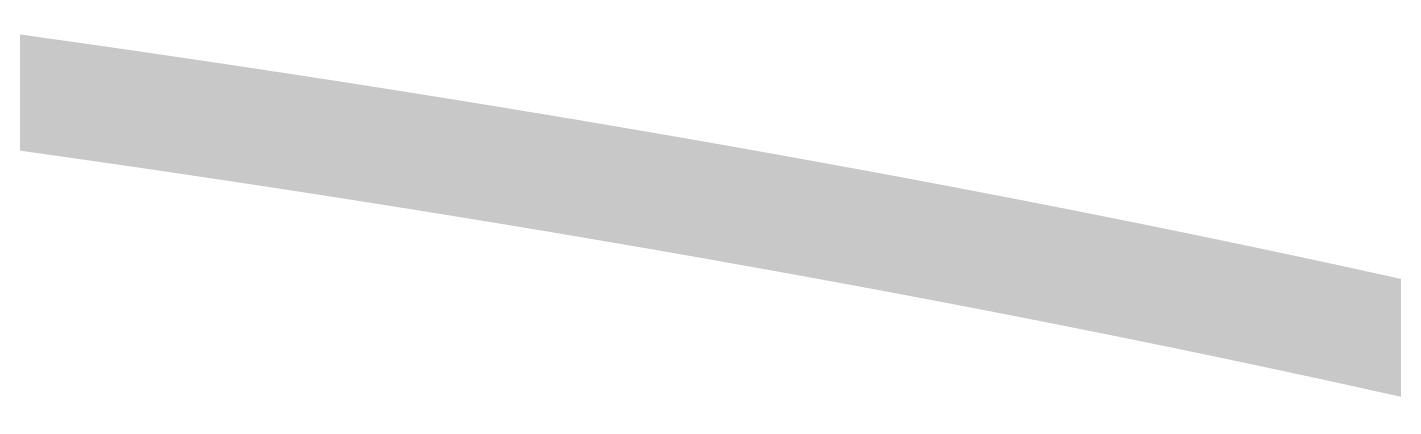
# Model space of a CAD drawing. Extents: x -0.2 to 60.2, y -0.2 to 22.2.
# Drawn here: x 46.704 to 51.454, y 20.141 to 21.459 of the extents above; entities that cross this region are included whole.
import ezdxf

# ---------------------------------------------------------------- set-up
doc = ezdxf.new("R2010")
doc.units = 0
doc.layers.add('20', color=7, linetype='CONTINUOUS')

msp = doc.modelspace()

# ---------------------------------------------------------------- linework, layer by layer
at = {"layer": '20', "const_width": 0.4}
for points in [[(46.486, 21.2593), (46.648, 21.2369)], [(46.648, 21.2369), (46.6885, 21.2312)], [(46.6885, 21.2312), (46.7291, 21.2255)], [(46.7291, 21.2255), (46.8506, 21.2084)], [(46.8506, 21.2084), (47.0126, 21.1852)], [(47.0126, 21.1852), (47.053, 21.1793)], [(47.053, 21.1793), (47.0935, 21.1735)], [(47.0935, 21.1735), (47.134, 21.1676)], [(47.134, 21.1676), (47.1745, 21.1616)], [(47.1745, 21.1616), (47.215, 21.1557)], [(47.215, 21.1557), (47.296, 21.1437)], [(47.296, 21.1437), (47.3364, 21.1377)], [(47.3364, 21.1377), (47.3769, 21.1317)], [(47.3769, 21.1317), (47.4174, 21.1256)], [(47.4174, 21.1256), (47.4578, 21.1195)], [(47.4578, 21.1195), (47.5388, 21.1073)], [(47.5388, 21.1073), (47.5792, 21.1011)], [(47.5792, 21.1011), (47.6197, 21.095)], [(47.6197, 21.095), (47.6602, 21.0887)], [(47.6602, 21.0887), (47.7006, 21.0825)], [(47.7006, 21.0825), (47.7411, 21.0763)], [(47.7411, 21.0763), (47.7815, 21.07)], [(47.7815, 21.07), (47.822, 21.0637)], [(47.822, 21.0637), (47.8624, 21.0574)], [(47.8624, 21.0574), (47.9029, 21.051)], [(47.9029, 21.051), (47.9433, 21.0446)], [(47.9433, 21.0446), (47.9838, 21.0382)], [(47.9838, 21.0382), (48.0242, 21.0318)], [(48.0242, 21.0318), (48.0647, 21.0254)], [(48.0647, 21.0254), (48.1455, 21.0124)], [(48.1455, 21.0124), (48.186, 21.0059)], [(48.186, 21.0059), (48.2264, 20.9993)], [(48.2264, 20.9993), (48.2668, 20.9928)], [(48.2668, 20.9928), (48.3072, 20.9862)], [(48.3072, 20.9862), (48.3477, 20.9795)], [(48.3477, 20.9795), (48.3881, 20.9729)], [(48.3881, 20.9729), (48.4285, 20.9662)], [(48.4285, 20.9662), (48.4689, 20.9595)], [(48.4689, 20.9595), (48.5093, 20.9528)], [(48.5093, 20.9528), (48.5498, 20.9461)], [(48.5498, 20.9461), (48.5902, 20.9393)], [(48.5902, 20.9393), (48.6306, 20.9325)], [(48.6306, 20.9325), (48.671, 20.9257)], [(48.671, 20.9257), (48.7114, 20.9188)], [(48.7114, 20.9188), (48.7518, 20.9119)], [(48.7518, 20.9119), (48.7922, 20.905)], [(48.7922, 20.905), (48.8326, 20.8981)], [(48.8326, 20.8981), (48.873, 20.8911)], [(48.873, 20.8911), (48.9134, 20.8842)], [(48.9134, 20.8842), (48.9537, 20.8772)], [(48.9537, 20.8772), (48.9941, 20.8701)], [(48.9941, 20.8701), (49.0345, 20.8631)], [(49.0345, 20.8631), (49.0749, 20.856)], [(49.0749, 20.856), (49.1153, 20.8489)], [(49.1153, 20.8489), (49.1557, 20.8417)], [(49.1557, 20.8417), (49.196, 20.8345)], [(49.196, 20.8345), (49.2364, 20.8273)], [(49.2364, 20.8273), (49.2768, 20.8201)], [(49.2768, 20.8201), (49.3171, 20.8129)], [(49.3171, 20.8129), (49.3575, 20.8056)], [(49.3575, 20.8056), (49.3979, 20.7983)], [(49.3979, 20.7983), (49.4382, 20.791)], [(49.4382, 20.791), (49.4786, 20.7836)], [(49.4786, 20.7836), (49.5189, 20.7762)], [(49.5189, 20.7762), (49.5593, 20.7688)], [(49.5593, 20.7688), (49.5996, 20.7614)], [(49.5996, 20.7614), (49.64, 20.7539)], [(49.64, 20.7539), (49.6803, 20.7464)], [(49.6803, 20.7464), (49.7207, 20.7389)], [(49.7207, 20.7389), (49.761, 20.7313)], [(49.761, 20.7313), (49.8014, 20.7237)], [(49.8014, 20.7237), (49.8417, 20.7161)], [(49.8417, 20.7161), (49.8821, 20.7085)], [(49.8821, 20.7085), (49.9224, 20.7008)], [(49.9224, 20.7008), (49.9628, 20.6931)], [(49.9628, 20.6931), (50.0031, 20.6853)], [(50.0031, 20.6853), (50.0434, 20.6776)], [(50.0434, 20.6776), (50.0838, 20.6698)], [(50.0838, 20.6698), (50.1241, 20.662)], [(50.1241, 20.662), (50.1645, 20.6541)], [(50.1645, 20.6541), (50.2048, 20.6462)], [(50.2048, 20.6462), (50.2451, 20.6383)], [(50.2451, 20.6383), (50.2855, 20.6304)], [(50.2855, 20.6304), (50.3258, 20.6224)], [(50.3258, 20.6224), (50.3661, 20.6144)], [(50.3661, 20.6144), (50.4064, 20.6063)], [(50.4064, 20.6063), (50.4468, 20.5983)], [(50.4468, 20.5983), (50.4871, 20.5902)], [(50.4871, 20.5902), (50.5274, 20.582)], [(50.5274, 20.582), (50.5677, 20.5739)], [(50.5677, 20.5739), (50.608, 20.5657)], [(50.608, 20.5657), (50.6483, 20.5574)], [(50.6483, 20.5574), (50.6886, 20.5492)], [(50.6886, 20.5492), (50.7289, 20.5409)], [(50.7289, 20.5409), (50.7692, 20.5326)], [(50.7692, 20.5326), (50.8095, 20.5242)], [(50.8095, 20.5242), (50.8498, 20.5158)], [(50.8498, 20.5158), (50.8901, 20.5074)], [(50.8901, 20.5074), (50.9304, 20.4989)], [(50.9304, 20.4989), (50.9706, 20.4904)], [(50.9706, 20.4904), (51.0109, 20.4819)], [(51.0109, 20.4819), (51.0512, 20.4733)], [(51.0512, 20.4733), (51.0914, 20.4648)], [(51.0914, 20.4648), (51.1317, 20.4561)], [(51.1317, 20.4561), (51.1719, 20.4475)], [(51.1719, 20.4475), (51.2122, 20.4388)], [(51.2122, 20.4388), (51.2524, 20.4301)], [(51.2524, 20.4301), (51.2926, 20.4213)], [(51.2926, 20.4213), (51.3328, 20.4125)], [(51.3328, 20.4125), (51.3731, 20.4037)], [(51.3731, 20.4037), (51.4133, 20.3948)], [(51.4133, 20.3948), (51.4535, 20.3859)], [(51.4535, 20.3859), (51.4937, 20.377)], [(51.4937, 20.377), (51.5339, 20.3681)], [(51.5339, 20.3681), (51.5741, 20.359)], [(51.5741, 20.359), (51.6142, 20.35)], [(51.6142, 20.35), (51.6544, 20.3409)]]:
    msp.add_lwpolyline(points, dxfattribs=at)
at = {"layer": '20', "const_width": 0.2}
for points in [[(46.6619, 21.3359, 1), (46.6341, 21.1379)], [(46.7024, 21.3302, 1), (46.6746, 21.1322)], [(46.743, 21.3245, 1), (46.7152, 21.1265)], [(46.6343, 21.1378, 1), (46.6617, 21.336)], [(46.6746, 21.1322, 1), (46.7024, 21.3302)], [(46.7152, 21.1265, 1), (46.743, 21.3245)], [(46.8648, 21.3074, 1), (46.8364, 21.1094)], [(46.8367, 21.1094, 1), (46.8645, 21.3074)], [(47.0271, 21.2842, 1), (46.9981, 21.0862)], [(47.0672, 21.2783, 1), (47.0388, 21.0803)], [(46.9984, 21.0862, 1), (47.0268, 21.2842)], [(47.0385, 21.0803, 1), (47.0675, 21.2783)], [(47.1079, 21.2725, 1), (47.0791, 21.0745)], [(47.1487, 21.2665, 1), (47.1193, 21.0687)], [(47.1889, 21.2606, 1), (47.1601, 21.0626)], [(47.0793, 21.0745, 1), (47.1077, 21.2725)], [(47.2297, 21.2546, 1), (47.2003, 21.0568)], [(47.1196, 21.0686, 1), (47.1484, 21.2666)], [(47.1598, 21.0627, 1), (47.1892, 21.2605)], [(47.3107, 21.2426, 1), (47.2813, 21.0448)], [(47.2006, 21.0567, 1), (47.2294, 21.2547)], [(47.3511, 21.2366, 1), (47.3217, 21.0388)], [(47.3918, 21.2306, 1), (47.362, 21.0328)], [(47.2813, 21.0448, 1), (47.3107, 21.2426)], [(47.3217, 21.0388, 1), (47.3511, 21.2366)], [(47.3622, 21.0328, 1), (47.3916, 21.2306)], [(47.4323, 21.2245, 1), (47.4025, 21.0267)], [(47.4727, 21.2184, 1), (47.4429, 21.0206)], [(47.4025, 21.0267, 1), (47.4323, 21.2245)], [(47.554, 21.2061, 1), (47.5236, 21.0085)], [(47.4429, 21.0206, 1), (47.4727, 21.2184)], [(47.5941, 21.2, 1), (47.5643, 21.0022)], [(47.6351, 21.1938, 1), (47.6043, 20.9962)], [(47.5239, 21.0084, 1), (47.5537, 21.2062)], [(47.6754, 21.1875, 1), (47.645, 20.9899)], [(47.564, 21.0023, 1), (47.5944, 21.1999)], [(47.7157, 21.1813, 1), (47.6855, 20.9837)], [(47.6048, 20.9961, 1), (47.6346, 21.1939)], [(47.6448, 20.9899, 1), (47.6756, 21.1875)], [(47.7565, 21.1751, 1), (47.7257, 20.9775)], [(47.7969, 21.1688, 1), (47.7661, 20.9712)], [(47.6854, 20.9837, 1), (47.7158, 21.1813)], [(47.8374, 21.1625, 1), (47.8066, 20.9649)], [(47.726, 20.9775, 1), (47.7562, 21.1751)], [(47.878, 21.1562, 1), (47.8468, 20.9586)], [(47.7661, 20.9712, 1), (47.7969, 21.1688)], [(47.9185, 21.1498, 1), (47.8873, 20.9522)], [(47.8066, 20.9649, 1), (47.8374, 21.1625)], [(47.9589, 21.1434, 1), (47.9277, 20.9458)], [(47.847, 20.9586, 1), (47.8778, 21.1562)], [(47.9994, 21.137, 1), (47.9682, 20.9394)], [(47.8873, 20.9522, 1), (47.9185, 21.1498)], [(47.9277, 20.9458, 1), (47.9589, 21.1434)], [(47.9682, 20.9394, 1), (47.9994, 21.137)], [(48.0398, 21.1306, 1), (48.0086, 20.933)], [(48.0806, 21.1241, 1), (48.0488, 20.9267)], [(48.0086, 20.933, 1), (48.0398, 21.1306)], [(48.1613, 21.1111, 1), (48.1297, 20.9137)], [(48.0491, 20.9266, 1), (48.0803, 21.1242)], [(48.202, 21.1046, 1), (48.17, 20.9072)], [(48.2425, 21.098, 1), (48.2103, 20.9006)], [(48.1296, 20.9137, 1), (48.1614, 21.1111)], [(48.2829, 21.0915, 1), (48.2507, 20.8941)], [(48.1702, 20.9072, 1), (48.2018, 21.1046)], [(48.2104, 20.9006, 1), (48.2424, 21.098)], [(48.2507, 20.8941, 1), (48.2829, 21.0915)], [(48.3234, 21.0849, 1), (48.291, 20.8875)], [(48.3639, 21.0782, 1), (48.3315, 20.8809)], [(48.4044, 21.0716, 1), (48.3718, 20.8742)], [(48.2911, 20.8875, 1), (48.3233, 21.0849)], [(48.4448, 21.0649, 1), (48.4122, 20.8676)], [(48.3315, 20.8809, 1), (48.3639, 21.0782)], [(48.4853, 21.0582, 1), (48.4525, 20.8609)], [(48.3719, 20.8742, 1), (48.4043, 21.0716)], [(48.5257, 21.0514, 1), (48.4929, 20.8542)], [(48.4122, 20.8676, 1), (48.4448, 21.0649)], [(48.5663, 21.0447, 1), (48.5333, 20.8474)], [(48.4526, 20.8609, 1), (48.4852, 21.0582)], [(48.4929, 20.8542, 1), (48.5257, 21.0514)], [(48.5334, 20.8474, 1), (48.5662, 21.0447)], [(48.6068, 21.0379, 1), (48.5736, 20.8407)], [(48.6473, 21.0311, 1), (48.6139, 20.8339)], [(48.6877, 21.0243, 1), (48.6543, 20.8271)], [(48.5737, 20.8407, 1), (48.6067, 21.0379)], [(48.7282, 21.0174, 1), (48.6946, 20.8202)], [(48.614, 20.8339, 1), (48.6472, 21.0311)], [(48.7686, 21.0105, 1), (48.735, 20.8134)], [(48.6543, 20.8271, 1), (48.6877, 21.0243)], [(48.8091, 21.0036, 1), (48.7753, 20.8065)], [(48.6947, 20.8202, 1), (48.7281, 21.0174)], [(48.8496, 20.9966, 1), (48.8156, 20.7996)], [(48.735, 20.8133, 1), (48.7686, 21.0105)], [(48.7754, 20.8065, 1), (48.809, 21.0036)], [(48.8157, 20.7995, 1), (48.8495, 20.9967)], [(48.89, 20.9897, 1), (48.856, 20.7926)], [(48.9305, 20.9827, 1), (48.8963, 20.7856)], [(48.9708, 20.9757, 1), (48.9366, 20.7786)], [(48.856, 20.7926, 1), (48.89, 20.9897)], [(49.0113, 20.9686, 1), (48.9769, 20.7716)], [(48.8964, 20.7856, 1), (48.9304, 20.9827)], [(49.0518, 20.9615, 1), (49.0172, 20.7646)], [(48.9366, 20.7786, 1), (48.9708, 20.9757)], [(49.0922, 20.9544, 1), (49.0576, 20.7575)], [(48.977, 20.7716, 1), (49.0112, 20.9686)], [(49.1327, 20.9473, 1), (49.0979, 20.7504)], [(49.0173, 20.7645, 1), (49.0517, 20.9616)], [(49.0576, 20.7575, 1), (49.0922, 20.9545)], [(49.098, 20.7504, 1), (49.1326, 20.9473)], [(49.1732, 20.9402, 1), (49.1382, 20.7433)], [(49.2135, 20.933, 1), (49.1785, 20.7361)], [(49.254, 20.9258, 1), (49.2188, 20.7289)], [(49.1383, 20.7432, 1), (49.1731, 20.9402)], [(49.2945, 20.9185, 1), (49.2591, 20.7217)], [(49.1785, 20.7361, 1), (49.2135, 20.933)], [(49.3348, 20.9113, 1), (49.2994, 20.7145)], [(49.2189, 20.7289, 1), (49.2539, 20.9258)], [(49.3753, 20.904, 1), (49.3397, 20.7072)], [(49.2592, 20.7217, 1), (49.2944, 20.9186)], [(49.4158, 20.8967, 1), (49.38, 20.6999)], [(49.2994, 20.7144, 1), (49.3348, 20.9113)], [(49.3398, 20.7072, 1), (49.3752, 20.904)], [(49.4561, 20.8893, 1), (49.4203, 20.6926)], [(49.4966, 20.882, 1), (49.4606, 20.6852)], [(49.3801, 20.6999, 1), (49.4157, 20.8967)], [(49.537, 20.8746, 1), (49.5008, 20.6779)], [(49.4203, 20.6926, 1), (49.4561, 20.8893)], [(49.5775, 20.8671, 1), (49.5411, 20.6705)], [(49.4607, 20.6852, 1), (49.4965, 20.882)], [(49.6178, 20.8597, 1), (49.5814, 20.663)], [(49.5009, 20.6778, 1), (49.5369, 20.8746)], [(49.6583, 20.8522, 1), (49.6217, 20.6556)], [(49.5412, 20.6704, 1), (49.5774, 20.8671)], [(49.5814, 20.663, 1), (49.6178, 20.8597)], [(49.6218, 20.6555, 1), (49.6582, 20.8522)], [(49.6986, 20.8447, 1), (49.662, 20.6481)], [(49.7391, 20.8371, 1), (49.7023, 20.6406)], [(49.7795, 20.8296, 1), (49.7425, 20.633)], [(49.662, 20.6481, 1), (49.6986, 20.8447)], [(49.82, 20.822, 1), (49.7828, 20.6254)], [(49.7024, 20.6405, 1), (49.739, 20.8372)], [(49.8603, 20.8144, 1), (49.8231, 20.6178)], [(49.7426, 20.633, 1), (49.7794, 20.8296)], [(49.9008, 20.8067, 1), (49.8634, 20.6102)], [(49.7829, 20.6254, 1), (49.8199, 20.822)], [(49.8231, 20.6178, 1), (49.8603, 20.8144)], [(49.8635, 20.6102, 1), (49.9007, 20.8067)], [(49.9411, 20.799, 1), (49.9037, 20.6025)], [(49.9817, 20.7913, 1), (49.9439, 20.5949)], [(50.022, 20.7835, 1), (49.9842, 20.5871)], [(49.9037, 20.6025, 1), (49.9411, 20.799)], [(50.0624, 20.7758, 1), (50.0244, 20.5794)], [(49.9441, 20.5948, 1), (49.9815, 20.7913)], [(50.1029, 20.7679, 1), (50.0647, 20.5716)], [(49.9842, 20.5871, 1), (50.022, 20.7835)], [(50.1432, 20.7601, 1), (50.105, 20.5638)], [(50.0245, 20.5794, 1), (50.0623, 20.7758)], [(50.0648, 20.5716, 1), (50.1028, 20.768)], [(50.105, 20.5638, 1), (50.1432, 20.7601)], [(50.1837, 20.7522, 1), (50.1453, 20.556)], [(50.2241, 20.7443, 1), (50.1855, 20.5481)], [(50.2644, 20.7364, 1), (50.2258, 20.5402)], [(50.1454, 20.5559, 1), (50.1836, 20.7523)], [(50.3049, 20.7285, 1), (50.2661, 20.5323)], [(50.1856, 20.5481, 1), (50.224, 20.7444)], [(50.2258, 20.5402, 1), (50.2644, 20.7364)], [(50.3453, 20.7205, 1), (50.3063, 20.5243)], [(50.3857, 20.7124, 1), (50.3465, 20.5163)], [(50.2662, 20.5322, 1), (50.3048, 20.7285)], [(50.3064, 20.5243, 1), (50.3452, 20.7205)], [(50.3466, 20.5163, 1), (50.3856, 20.7124)], [(50.426, 20.7044, 1), (50.3868, 20.5083)], [(50.4665, 20.6963, 1), (50.4271, 20.5002)], [(50.3868, 20.5083, 1), (50.426, 20.7044)], [(50.5069, 20.6882, 1), (50.4673, 20.4921)], [(50.4272, 20.5002, 1), (50.4664, 20.6963)], [(50.5472, 20.68, 1), (50.5076, 20.484)], [(50.4674, 20.4921, 1), (50.5068, 20.6882)], [(50.5876, 20.6719, 1), (50.5478, 20.4759)], [(50.5076, 20.484, 1), (50.5472, 20.68)], [(50.628, 20.6636, 1), (50.588, 20.4677)], [(50.5479, 20.4758, 1), (50.5875, 20.6719)], [(50.5881, 20.4677, 1), (50.6279, 20.6637)], [(50.6684, 20.6554, 1), (50.6282, 20.4595)], [(50.7087, 20.6471, 1), (50.6685, 20.4512)], [(50.6283, 20.4595, 1), (50.6683, 20.6554)], [(50.7491, 20.6388, 1), (50.7087, 20.443)], [(50.6685, 20.4512, 1), (50.7087, 20.6471)], [(50.7895, 20.6305, 1), (50.7489, 20.4346)], [(50.7088, 20.4429, 1), (50.749, 20.6388)], [(50.8299, 20.6221, 1), (50.7891, 20.4263)], [(50.749, 20.4346, 1), (50.7894, 20.6305)], [(50.8702, 20.6137, 1), (50.8294, 20.4179)], [(50.7892, 20.4263, 1), (50.8298, 20.6221)], [(50.8294, 20.4179, 1), (50.8702, 20.6137)], [(50.9107, 20.6052, 1), (50.8695, 20.4095)], [(50.9511, 20.5968, 1), (50.9097, 20.4011)], [(50.8697, 20.4095, 1), (50.9105, 20.6053)], [(50.9913, 20.5883, 1), (50.9499, 20.3926)], [(50.9098, 20.4011, 1), (50.951, 20.5968)], [(51.0317, 20.5797, 1), (50.9901, 20.3841)], [(50.9499, 20.3926, 1), (50.9913, 20.5883)], [(51.0721, 20.5711, 1), (51.0303, 20.3756)], [(50.9902, 20.3841, 1), (51.0316, 20.5797)], [(51.1123, 20.5625, 1), (51.0705, 20.367)], [(51.0304, 20.3755, 1), (51.072, 20.5712)], [(51.1527, 20.5539, 1), (51.1107, 20.3584)], [(51.0705, 20.367, 1), (51.1123, 20.5626)], [(51.193, 20.5452, 1), (51.1508, 20.3497)], [(51.1108, 20.3584, 1), (51.1526, 20.5539)], [(51.2334, 20.5365, 1), (51.191, 20.3411)], [(51.1509, 20.3497, 1), (51.1929, 20.5453)], [(51.2737, 20.5278, 1), (51.2311, 20.3324)], [(51.1911, 20.341, 1), (51.2333, 20.5366)], [(51.314, 20.519, 1), (51.2712, 20.3236)], [(51.2312, 20.3323, 1), (51.2736, 20.5278)], [(51.2713, 20.3236, 1), (51.3139, 20.519)], [(51.3542, 20.5102, 1), (51.3114, 20.3148)], [(51.3946, 20.5014, 1), (51.3516, 20.306)], [(51.3114, 20.3148, 1), (51.3542, 20.5102)], [(51.4349, 20.4925, 1), (51.3917, 20.2972)], [(51.3517, 20.306, 1), (51.3945, 20.5014)], [(51.4752, 20.4836, 1), (51.4318, 20.2883)], [(51.3918, 20.2972, 1), (51.4348, 20.4925)], [(51.5155, 20.4746, 1), (51.4719, 20.2794)], [(51.4319, 20.2883, 1), (51.4751, 20.4836)], [(51.472, 20.2794, 1), (51.5154, 20.4746)], [(51.5557, 20.4656, 1), (51.5121, 20.2705)], [(51.5961, 20.4566, 1), (51.5521, 20.2615)], [(51.5121, 20.2704, 1), (51.5557, 20.4657)], [(51.6362, 20.4476, 1), (51.5922, 20.2525)], [(51.5523, 20.2615, 1), (51.5959, 20.4566)]]:
    msp.add_lwpolyline(points, format="xyb", dxfattribs=at)

doc.saveas('drawing.dxf')
